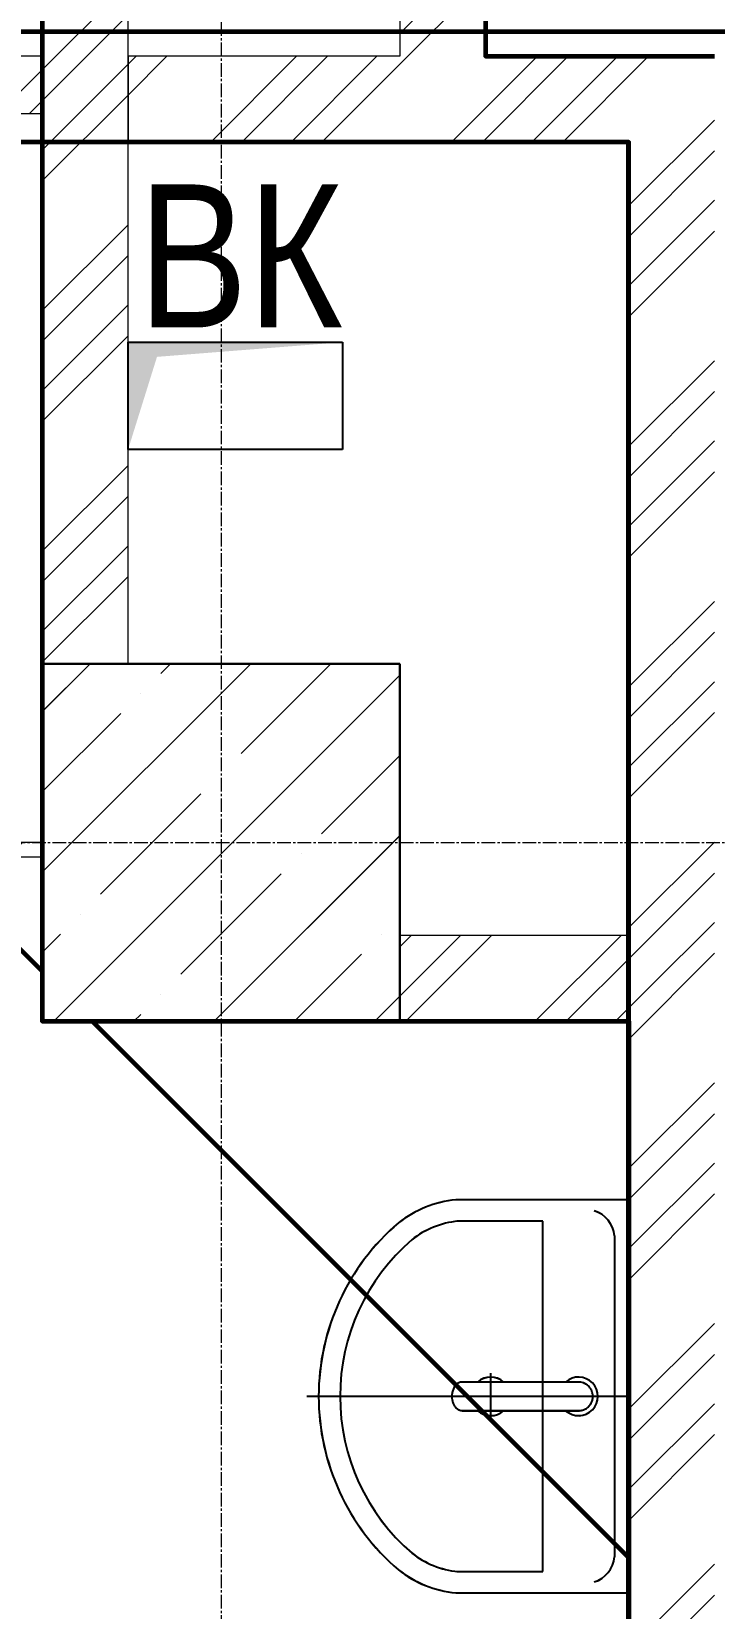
# Model space of a CAD drawing. Header units: millimetres. Extents: x 470010 to 1231400, y -134005 to 421770.
# Drawn here: x 706209 to 707164, y 1617 to 3823 of the extents above; entities that cross this region are included whole.
import ezdxf
from ezdxf.enums import TextEntityAlignment as Align

# ---------------------------------------------------------------- set-up
doc = ezdxf.new("R2010")
doc.units = ezdxf.units.MM
doc.linetypes.add('CENTER2', pattern=[28.575, 19.05, -3.175, 3.175, -3.175])
doc.linetypes.add('HIDDEN2', pattern=[4.7625, 3.175, -1.5875])
doc.layers.get('Defpoints').update_dxf_attribs({"color": 140})
for name, color, linetype, lineweight in [('0) шп потолок', 3, 'Continuous', 60), ('АР_Колонны', 70, 'Continuous', 30), ('АР_Стены ГКЛ', 1, 'Continuous', 15), ('АР_Стены ЖБ', 7, 'Continuous', 35), ('АР_Стены кирпич', 32, 'Continuous', 20), ('АР_Стены ПЕНОблок', 52, 'Continuous', 20), ('АР_Штриховка', 8, 'Continuous', 0), ('ВК_Шахты', 5, 'Continuous', 9)]:
    doc.layers.add(name, color=color, linetype=linetype, lineweight=lineweight)
doc.layers.add('РД_Оси_100', color=7, linetype='Continuous', lineweight=0, true_color=0x525252)
doc.styles.add('style1', font='ARIALN.TTF')

# ---------------------------------------------------------------- blocks, each defined once
blk = doc.blocks.new('СОШ_2200_АР_ОСИ_М100_28.05.24')
at = {"layer": 'РД_Оси_100', "color": 251, "linetype": 'CENTER2', "true_color": 0x636466}
blk.add_line((-5954.958, 96300), (119910, 96300), dxfattribs=at)
blk.add_lwpolyline([(33600, 139938.679), (33600, -6155)], dxfattribs=at)
blk = doc.blocks.new('A$C9108343f')
at = {"layer": 'АР_Штриховка', "linetype": 'Continuous', "lineweight": 0, "true_color": 0x000000}
h = blk.add_hatch(dxfattribs=at)
h.set_pattern_fill('ANSI32', color=18, scale=25, style=0)
h.set_pattern_definition([(45, (-63444.08, -115658.25), (-168.3798, 168.3798), []), (45, (-63331.83, -115658.25), (-168.3798, 168.3798), [])])
h.paths.add_polyline_path([(41005, 104155), (41085, 104125), (41125, 104155), (41125, 107155), (41005, 107155)], flags=0)
h = blk.add_hatch(dxfattribs=at)
h.set_pattern_fill('ANSI32', color=18, scale=25, angle=-360, style=0)
h.set_pattern_definition([(45, (-63444.08, -115658.25), (-168.3798, 168.3798), []), (45, (-63331.83, -115658.25), (-168.3798, 168.3798), [])])
h.paths.add_polyline_path([(40625, 106855), (40505, 106855), (40505, 104155), (40625, 104155)], flags=0)
h.paths.add_polyline_path([(40625, 104155), (40505, 104155), (40505, 103305), (40625, 103305)], flags=0)
at = {"layer": 'АР_Штриховка', "linetype": 'Continuous', "lineweight": 0, "ltscale": 0.5, "true_color": 0x000000}
h = blk.add_hatch(dxfattribs=at)
h.set_pattern_fill('ANSI31', color=18, scale=25, angle=360, style=0)
h.set_pattern_definition([(45, (-63444.08, -115658.25), (-56.1266, 56.1266), [])])
h.paths.add_polyline_path([(40505, 104075), (40505, 104155), (37155, 104155), (37181.6, 104095), (37235, 104075)], flags=0)
h.paths.add_polyline_path([(37155, 104075), (37181.6, 104095), (37155, 104155), (37055, 104155), (37055, 104075)], flags=0)
h.paths.add_polyline_path([(35955, 104075), (35955, 104155), (35755, 104155), (35755, 104075)], flags=0)
at = {"layer": 'АР_Штриховка', "linetype": 'Continuous', "lineweight": 0, "true_color": 0x000000}
h = blk.add_hatch(dxfattribs=at)
h.set_pattern_fill('ANSI32', color=18, scale=25, angle=-360, style=0)
h.set_pattern_definition([(45, (-63444.08, -115658.25), (-168.3798, 168.3798), []), (45, (-63331.83, -115658.25), (-168.3798, 168.3798), [])])
h.paths.add_polyline_path([(40625, 104155), (40625, 104035), (41125, 104035), (41085, 104125), (41005, 104155)], flags=0)
h.paths.add_polyline_path([(41125, 104155), (41085, 104125), (41125, 104035), (41325, 104035), (41445, 104155)], flags=0)
h = blk.add_hatch(dxfattribs=at)
h.set_pattern_fill('ANSI32', color=18, scale=25, style=0)
h.set_pattern_definition([(45, (-63444.08, -115658.25), (-168.3798, 168.3798), []), (45, (-63331.83, -115658.25), (-168.3798, 168.3798), [])])
h.paths.add_polyline_path([(41445, 102805), (41355, 102845), (41325, 102805), (41325, 101055), (41445, 101055)], flags=0)
h.paths.add_polyline_path([(41325, 102925), (41355, 102845), (41445, 102805), (41445, 103785), (41415, 103825), (41325, 103785)], flags=0)
h.paths.add_polyline_path([(41325, 103785), (41415, 103825), (41445, 103905), (41445, 104155), (41325, 104035)], flags=0)
h = blk.add_hatch(dxfattribs=at)
h.set_pattern_fill('ANSI32', color=18, scale=25, angle=-360, style=0)
h.set_pattern_definition([(45, (-63444.08, -115658.25), (-168.3798, 168.3798), []), (45, (-63331.83, -115658.25), (-168.3798, 168.3798), [])])
h.paths.add_polyline_path([(41445, 103905), (41415, 103825), (41445, 103785), (44425, 103785), (44425, 103905)], flags=0)
h = blk.add_hatch(dxfattribs=at)
h.set_pattern_fill('ANSI31', color=18, scale=15, angle=-360, style=0)
h.set_pattern_definition([(45, (-63444.083, -115658.25), (-33.67596, 33.67596), [])])
h.paths.add_polyline_path([(40505, 103035), (40505, 103055), (39262.9, 103055), (39242.9, 103035)], flags=0)
h = blk.add_hatch(dxfattribs=at)
h.set_pattern_fill('ANSI32', color=18, scale=25, style=0)
h.set_pattern_definition([(45, (-63444.08, -115658.25), (-168.3798, 168.3798), []), (45, (-63331.83, -115658.25), (-168.3798, 168.3798), [])])
h.paths.add_polyline_path([(41005, 102925), (41005, 102805), (41325, 102805), (41355, 102845), (41325, 102925)], flags=0)
at = {"color": 18, "linetype": 'Continuous', "true_color": 0x000000}
for p, q in [((40625, 103605), (40625, 103755)), ((40625, 103755), (40925, 103755)), ((40625, 103605), (40625, 103755)), ((40625, 103755), (40925, 103755)), ((40925, 103755), (40925, 103605)), ((40925, 103755), (40925, 103605)), ((40925, 103605), (40625, 103605)), ((40925, 103605), (40625, 103605))]:
    blk.add_line(p, q, dxfattribs=at)
at = {"color": 18, "true_color": 0x000000}
for p, q in [((41325, 102555.1), (41083.2, 102555.1)), ((41325, 102555.1), (41083.2, 102555.1)), ((41325, 102555.1), (41325, 102005.1)), ((41325, 102005.1), (41325, 102555.1)), ((41325, 102555.1), (41325, 102005.1)), ((41325, 102005.1), (41325, 102555.1)), ((41205, 102525.1), (41084.8, 102525.1)), ((41205, 102525.1), (41084.8, 102525.1)), ((41205, 102035.1), (41205, 102525.1)), ((41205, 102035.1), (41205, 102525.1)), ((41305, 102504.7), (41305, 102055.4)), ((41305, 102504.7), (41305, 102055.4)), ((41084.8, 102035.1), (41205, 102035.1)), ((41084.8, 102035.1), (41205, 102035.1)), ((41083.2, 102005.1), (41325, 102005.1)), ((41083.2, 102005.1), (41325, 102005.1))]:
    blk.add_line(p, q, dxfattribs=at)
for centre, radius, start, end in [((41098.3, 102402.2), 153.6, 95.6219, 128.2668), ((41098.3, 102402.2), 153.6, 95.6219, 128.2668), ((41265.4, 102501.7), 39.7, 4.3521, 73.119), ((41265.4, 102501.7), 39.7, 4.3521, 73.119), ((41211.1, 102280.1), 319.7, 130.5997, 229.4003), ((41211.1, 102280.1), 319.7, 130.5997, 229.4003), ((41098.3, 102402.2), 123.6, 95.6219, 128.2668), ((41098.3, 102402.2), 123.6, 95.6219, 128.2668), ((41211.1, 102280.1), 289.7, 130.7241, 229.2759), ((41211.1, 102280.1), 289.7, 130.7241, 229.2759), ((41132, 102280.1), 27, 47.7946, 132.2054), ((41132, 102280.1), 27, 47.7946, 132.2054), ((41255, 102280.1), 27, 227.7946, 132.2054), ((41255, 102280.1), 27, 227.7946, 132.2054), ((41132, 102280.1), 27, 227.7946, 312.2054), ((41132, 102280.1), 27, 227.7946, 312.2054), ((41098.3, 102158), 123.6, 231.7332, 264.3781), ((41098.3, 102158), 123.6, 231.7332, 264.3781), ((41265.4, 102058.4), 39.7, 286.881, 355.6479), ((41265.4, 102058.4), 39.7, 286.881, 355.6479), ((41098.3, 102158), 153.6, 231.7332, 264.3781), ((41098.3, 102158), 153.6, 231.7332, 264.3781)]:
    blk.add_arc(centre, radius, start, end, dxfattribs=at)
blk.add_open_spline([(41092.7, 102260.1), (41091.8, 102260.1), (41091, 102260.1), (41089.4, 102260.5), (41088.5, 102260.8), (41086.9, 102261.5), (41086.2, 102261.9), (41084.3, 102263.3), (41083.2, 102264.3), (41081.4, 102266.6), (41080.6, 102267.9), (41079.3, 102270.6), (41078.8, 102272), (41078.1, 102274.9), (41077.9, 102276.3), (41077.7, 102278.5), (41077.7, 102279.2), (41077.6, 102280.7), (41077.7, 102281.4), (41077.8, 102282.8), (41077.9, 102283.5), (41078.2, 102286), (41078.7, 102287.7), (41080, 102291.1), (41080.9, 102292.7), (41082.8, 102295.3), (41083.8, 102296.4), (41086, 102298.1), (41087.2, 102298.8), (41089.5, 102299.7), (41090.6, 102299.9), (41091.8, 102300), (41092, 102300), (41092.2, 102300), (41092.2, 102300.1), (41092.4, 102300.1), (41092.5, 102300.1), (41092.6, 102300.1), (41092.6, 102300.1), (41092.7, 102300.1), (41092.7, 102300.1), (41092.7, 102300.1), (41092.7, 102300.1), (41092.8, 102300.1), (41092.9, 102300.1), (41093, 102300.1), (41093.1, 102300.1), (41093.3, 102300.1), (41093.5, 102300.1), (41094, 102300.1), (41094.4, 102300.1), (41095.4, 102300.1), (41096.2, 102300.1), (41098.3, 102300.1), (41099.7, 102300.1), (41104.1, 102300.1), (41107.1, 102300.1), (41116.2, 102300.1), (41122.6, 102300.1), (41142.3, 102300.1), (41156.4, 102300.1), (41174.7, 102300.1), (41177.9, 102300.1), (41187.7, 102300.1), (41194.3, 102300.1), (41214.8, 102300.1), (41229.1, 102300.1), (41247.2, 102300.1), (41250.2, 102300.1), (41253.5, 102300.1), (41253.7, 102300.1), (41254.1, 102300.1), (41254.2, 102300.1), (41254.4, 102300.1), (41254.5, 102300.1), (41254.7, 102300.1), (41254.8, 102300.1), (41254.9, 102300.1), (41254.9, 102300.1), (41254.9, 102300.1), (41255, 102300.1), (41255, 102300.1), (41255, 102300.1), (41255, 102300.1), (41255, 102300.1), (41255, 102300.1), (41255, 102300.1), (41255.1, 102300.1), (41255.1, 102300.1), (41255.2, 102300.1), (41255.3, 102300.1), (41255.5, 102300.1), (41255.6, 102300), (41256, 102300), (41256.3, 102300), (41257.2, 102299.9), (41257.7, 102299.9), (41259.5, 102299.6), (41260.6, 102299.3), (41262.9, 102298.5), (41264, 102297.9), (41266.2, 102296.6), (41267.2, 102295.9), (41269.2, 102294.2), (41270, 102293.3), (41271.6, 102291.2), (41272.3, 102290.2), (41273.4, 102287.9), (41273.8, 102286.8), (41274.5, 102284.5), (41274.7, 102283.3), (41274.9, 102281.6), (41274.9, 102281), (41275, 102280), (41275, 102279.6), (41274.9, 102278.9), (41274.9, 102278.5), (41274.8, 102277.4), (41274.7, 102276.6), (41274.2, 102274.4), (41273.7, 102272.9), (41272.3, 102270), (41271.5, 102268.6), (41269.4, 102266.1), (41268.2, 102265), (41265.6, 102263), (41264.2, 102262.2), (41261.3, 102261), (41259.8, 102260.6), (41258.1, 102260.3), (41257.8, 102260.3), (41257.1, 102260.2), (41256.7, 102260.1), (41256.1, 102260.1), (41256, 102260.1), (41255.6, 102260.1), (41255.4, 102260.1), (41255.1, 102260.1), (41255, 102260.1), (41255, 102260.1), (41255, 102260.1), (41254.9, 102260.1), (41254.9, 102260.1), (41254.9, 102260.1), (41254.9, 102260.1), (41254.8, 102260.1), (41254.8, 102260.1), (41254.6, 102260.1), (41254.6, 102260.1), (41254.3, 102260.1), (41254.1, 102260.1), (41253.6, 102260.1), (41253.3, 102260.1), (41252.3, 102260.1), (41251.6, 102260.1), (41249.6, 102260.1), (41248.2, 102260.1), (41244.2, 102260.1), (41241.6, 102260.1), (41233.7, 102260.1), (41228.5, 102260.1), (41213.3, 102260.1), (41203.5, 102260.1), (41175, 102260.1), (41157.4, 102260.1), (41123.4, 102260.1), (41107.2, 102260.1), (41092.7, 102260.1)], degree=3, knots=[0, 0, 0, 0, 0.153365, 0.153365, 0.30673, 0.30673, 0.460095, 0.460095, 0.703256, 0.703256, 0.946417, 0.946417, 1.189578, 1.189578, 1.432739, 1.432739, 1.565545, 1.565545, 1.691125, 1.691125, 1.816705, 1.816705, 2.111192, 2.111192, 2.405679, 2.405679, 2.645118, 2.645118, 2.884557, 2.884557, 3.077844, 3.077844, 3.107789, 3.107789, 3.118001, 3.118001, 3.138423, 3.138423, 3.141442, 3.141442, 3.141976, 3.141976, 3.142511, 3.142511, 3.143579, 3.143579, 3.145716, 3.145716, 3.14999, 3.14999, 3.158538, 3.158538, 3.175635, 3.175635, 3.209827, 3.209827, 3.278213, 3.278213, 3.414983, 3.414983, 3.688524, 3.688524, 3.745517, 3.745517, 3.859502, 3.859502, 4.087472, 4.087472, 4.133346, 4.133346, 4.136438, 4.136438, 4.138418, 4.138418, 4.140015, 4.140015, 4.140937, 4.140937, 4.141313, 4.141313, 4.141684, 4.141684, 4.142394, 4.142394, 4.143815, 4.143815, 4.146658, 4.146658, 4.152342, 4.152342, 4.163711, 4.163711, 4.186448, 4.186448, 4.231923, 4.231923, 4.322872, 4.322872, 4.504772, 4.504772, 4.686671, 4.686671, 4.86857, 4.86857, 5.05047, 5.05047, 5.232369, 5.232369, 5.414268, 5.414268, 5.596168, 5.596168, 5.695139, 5.695139, 5.756437, 5.756437, 5.817734, 5.817734, 5.940329, 5.940329, 6.172478, 6.172478, 6.404627, 6.404627, 6.636776, 6.636776, 6.868925, 6.868925, 7.101074, 7.101074, 7.139346, 7.139346, 7.215891, 7.215891, 7.233819, 7.233819, 7.269676, 7.269676, 7.283061, 7.283061, 7.283218, 7.283218, 7.283375, 7.283375, 7.28369, 7.28369, 7.28432, 7.28432, 7.285579, 7.285579, 7.288098, 7.288098, 7.293136, 7.293136, 7.303211, 7.303211, 7.323361, 7.323361, 7.363661, 7.363661, 7.444261, 7.444261, 7.605462, 7.605462, 7.927863, 7.927863, 8.283185, 8.283185, 8.283185, 8.283185], dxfattribs=at)
blk.add_open_spline([(41092.7, 102260.1), (41091.8, 102260.1), (41091, 102260.1), (41089.4, 102260.5), (41088.5, 102260.8), (41086.9, 102261.5), (41086.2, 102261.9), (41084.3, 102263.3), (41083.2, 102264.3), (41081.4, 102266.6), (41080.6, 102267.9), (41079.3, 102270.6), (41078.8, 102272), (41078.1, 102274.9), (41077.9, 102276.3), (41077.7, 102278.5), (41077.7, 102279.2), (41077.6, 102280.7), (41077.7, 102281.4), (41077.8, 102282.8), (41077.9, 102283.5), (41078.2, 102286), (41078.7, 102287.7), (41080, 102291.1), (41080.9, 102292.7), (41082.8, 102295.3), (41083.8, 102296.4), (41086, 102298.1), (41087.2, 102298.8), (41089.5, 102299.7), (41090.6, 102299.9), (41091.8, 102300), (41092, 102300), (41092.2, 102300), (41092.2, 102300.1), (41092.4, 102300.1), (41092.5, 102300.1), (41092.6, 102300.1), (41092.6, 102300.1), (41092.7, 102300.1), (41092.7, 102300.1), (41092.7, 102300.1), (41092.7, 102300.1), (41092.8, 102300.1), (41092.9, 102300.1), (41093, 102300.1), (41093.1, 102300.1), (41093.3, 102300.1), (41093.5, 102300.1), (41094, 102300.1), (41094.4, 102300.1), (41095.4, 102300.1), (41096.2, 102300.1), (41098.3, 102300.1), (41099.7, 102300.1), (41104.1, 102300.1), (41107.1, 102300.1), (41116.2, 102300.1), (41122.6, 102300.1), (41142.3, 102300.1), (41156.4, 102300.1), (41174.7, 102300.1), (41177.9, 102300.1), (41187.7, 102300.1), (41194.3, 102300.1), (41214.8, 102300.1), (41229.1, 102300.1), (41247.2, 102300.1), (41250.2, 102300.1), (41253.5, 102300.1), (41253.7, 102300.1), (41254.1, 102300.1), (41254.2, 102300.1), (41254.4, 102300.1), (41254.5, 102300.1), (41254.7, 102300.1), (41254.8, 102300.1), (41254.9, 102300.1), (41254.9, 102300.1), (41254.9, 102300.1), (41255, 102300.1), (41255, 102300.1), (41255, 102300.1), (41255, 102300.1), (41255, 102300.1), (41255, 102300.1), (41255, 102300.1), (41255.1, 102300.1), (41255.1, 102300.1), (41255.2, 102300.1), (41255.3, 102300.1), (41255.5, 102300.1), (41255.6, 102300), (41256, 102300), (41256.3, 102300), (41257.2, 102299.9), (41257.7, 102299.9), (41259.5, 102299.6), (41260.6, 102299.3), (41262.9, 102298.5), (41264, 102297.9), (41266.2, 102296.6), (41267.2, 102295.9), (41269.2, 102294.2), (41270, 102293.3), (41271.6, 102291.2), (41272.3, 102290.2), (41273.4, 102287.9), (41273.8, 102286.8), (41274.5, 102284.5), (41274.7, 102283.3), (41274.9, 102281.6), (41274.9, 102281), (41275, 102280), (41275, 102279.6), (41274.9, 102278.9), (41274.9, 102278.5), (41274.8, 102277.4), (41274.7, 102276.6), (41274.2, 102274.4), (41273.7, 102272.9), (41272.3, 102270), (41271.5, 102268.6), (41269.4, 102266.1), (41268.2, 102265), (41265.6, 102263), (41264.2, 102262.2), (41261.3, 102261), (41259.8, 102260.6), (41258.1, 102260.3), (41257.8, 102260.3), (41257.1, 102260.2), (41256.7, 102260.1), (41256.1, 102260.1), (41256, 102260.1), (41255.6, 102260.1), (41255.4, 102260.1), (41255.1, 102260.1), (41255, 102260.1), (41255, 102260.1), (41255, 102260.1), (41254.9, 102260.1), (41254.9, 102260.1), (41254.9, 102260.1), (41254.9, 102260.1), (41254.8, 102260.1), (41254.8, 102260.1), (41254.6, 102260.1), (41254.6, 102260.1), (41254.3, 102260.1), (41254.1, 102260.1), (41253.6, 102260.1), (41253.3, 102260.1), (41252.3, 102260.1), (41251.6, 102260.1), (41249.6, 102260.1), (41248.2, 102260.1), (41244.2, 102260.1), (41241.6, 102260.1), (41233.7, 102260.1), (41228.5, 102260.1), (41213.3, 102260.1), (41203.5, 102260.1), (41175, 102260.1), (41157.4, 102260.1), (41123.4, 102260.1), (41107.2, 102260.1), (41092.7, 102260.1)], degree=3, knots=[0, 0, 0, 0, 0.153365, 0.153365, 0.30673, 0.30673, 0.460095, 0.460095, 0.703256, 0.703256, 0.946417, 0.946417, 1.189578, 1.189578, 1.432739, 1.432739, 1.565545, 1.565545, 1.691125, 1.691125, 1.816705, 1.816705, 2.111192, 2.111192, 2.405679, 2.405679, 2.645118, 2.645118, 2.884557, 2.884557, 3.077844, 3.077844, 3.107789, 3.107789, 3.118001, 3.118001, 3.138423, 3.138423, 3.141442, 3.141442, 3.141976, 3.141976, 3.142511, 3.142511, 3.143579, 3.143579, 3.145716, 3.145716, 3.14999, 3.14999, 3.158538, 3.158538, 3.175635, 3.175635, 3.209827, 3.209827, 3.278213, 3.278213, 3.414983, 3.414983, 3.688524, 3.688524, 3.745517, 3.745517, 3.859502, 3.859502, 4.087472, 4.087472, 4.133346, 4.133346, 4.136438, 4.136438, 4.138418, 4.138418, 4.140015, 4.140015, 4.140937, 4.140937, 4.141313, 4.141313, 4.141684, 4.141684, 4.142394, 4.142394, 4.143815, 4.143815, 4.146658, 4.146658, 4.152342, 4.152342, 4.163711, 4.163711, 4.186448, 4.186448, 4.231923, 4.231923, 4.322872, 4.322872, 4.504772, 4.504772, 4.686671, 4.686671, 4.86857, 4.86857, 5.05047, 5.05047, 5.232369, 5.232369, 5.414268, 5.414268, 5.596168, 5.596168, 5.695139, 5.695139, 5.756437, 5.756437, 5.817734, 5.817734, 5.940329, 5.940329, 6.172478, 6.172478, 6.404627, 6.404627, 6.636776, 6.636776, 6.868925, 6.868925, 7.101074, 7.101074, 7.139346, 7.139346, 7.215891, 7.215891, 7.233819, 7.233819, 7.269676, 7.269676, 7.283061, 7.283061, 7.283218, 7.283218, 7.283375, 7.283375, 7.28369, 7.28369, 7.28432, 7.28432, 7.285579, 7.285579, 7.288098, 7.288098, 7.293136, 7.293136, 7.303211, 7.303211, 7.323361, 7.323361, 7.363661, 7.363661, 7.444261, 7.444261, 7.605462, 7.605462, 7.927863, 7.927863, 8.283185, 8.283185, 8.283185, 8.283185], dxfattribs=at)
at = {"color": 18, "linetype": 'Continuous', "true_color": 0x000000}
blk.add_solid([(40625, 103605), (40625, 103755), (40665.4, 103734.5), (40925, 103755)], dxfattribs=at)
blk.add_solid([(40625, 103605), (40625, 103755), (40665.4, 103734.5), (40925, 103755)], dxfattribs=at)
at = {"layer": '0) шп потолок'}
for points in [[(42603.1, 98244.9), (41235, 98244.9), (41235, 97905), (40505, 97905), (40505, 97755), (39165.1, 97755), (39165.1, 100455), (35755, 100455), (35754.2, 107155), (40505, 107155), (40505, 102805), (41307.2, 102805), (41325, 102805), (41325, 100975)], [(46555, 106855), (46505, 106855), (46505, 107155), (41125, 107155), (41125, 104155), (41445, 104155)], [(35731.6, 104189.6), (46555, 104189.6)]]:
    blk.add_lwpolyline(points, dxfattribs=at)
blk.add_lwpolyline([(37235, 101755), (41325, 101755), (41325, 104035), (37235, 104035)], close=True, dxfattribs=at)
at = {"layer": 'Defpoints', "color": 18, "true_color": 0x000000}
for p, q in [((41132, 102312.5), (41132, 102247.7)), ((41132, 102312.5), (41132, 102247.7)), ((41325, 102280.1), (40875, 102280.1)), ((41325, 102280.1), (40875, 102280.1))]:
    blk.add_line(p, q, dxfattribs=at)
at = {"layer": 'АР_Колонны', "color": 18, "linetype": 'HIDDEN2', "lineweight": 25, "true_color": 0x000000}
for p, q in [((40505, 103305), (41005, 103305)), ((40505, 102805), (40505, 103305)), ((41005, 103305), (41005, 102805)), ((41005, 102805), (40505, 102805))]:
    blk.add_line(p, q, dxfattribs=at)
at = {"layer": 'АР_Колонны', "color": 18, "linetype": 'Continuous', "lineweight": 15, "true_color": 0x000000}
for p, q in [((41005, 103305), (40505, 103305)), ((40505, 103305), (40505, 102805)), ((41005, 103305), (40505, 103305)), ((40505, 103305), (40505, 102805)), ((41005, 102805), (41005, 103305)), ((41005, 102805), (41005, 103305)), ((40505, 102805), (41005, 102805)), ((40505, 102805), (41005, 102805))]:
    blk.add_line(p, q, dxfattribs=at)
at = {"layer": 'АР_Стены ГКЛ', "color": 18, "linetype": 'Continuous', "lineweight": 15, "true_color": 0x000000}
for p, q in [((39242.9, 103035), (40505, 103035)), ((40505, 103055), (39262.9, 103055)), ((40505, 103035), (40505, 103055))]:
    blk.add_line(p, q, dxfattribs=at)
at = {"layer": 'АР_Стены ЖБ', "color": 18, "linetype": 'Continuous', "lineweight": 30, "true_color": 0x000000}
for p, q in [((41005, 103305), (40505, 103305)), ((40505, 103305), (40505, 102805)), ((41005, 102805), (41005, 103305)), ((40505, 102805), (41005, 102805))]:
    blk.add_line(p, q, dxfattribs=at)
at = {"layer": 'АР_Стены кирпич', "color": 18, "linetype": 'Continuous', "lineweight": 20, "true_color": 0x000000}
for p, q in [((41005, 107155), (41005, 104155)), ((41125, 104155), (41125, 107155)), ((40505, 106855), (40505, 104155)), ((40625, 104155), (40625, 106855)), ((40505, 104155), (40505, 103305)), ((40625, 103305), (40625, 104155)), ((40625, 104155), (40625, 104035)), ((41005, 104155), (40625, 104155)), ((41445, 104155), (41125, 104155)), ((40625, 104035), (41125, 104035)), ((41125, 104035), (41325, 104035)), ((41325, 104035), (41325, 103785)), ((41325, 103785), (41325, 102925)), ((40505, 103305), (40625, 103305)), ((41005, 102925), (41005, 102805)), ((41325, 102925), (41005, 102925)), ((41005, 102805), (41325, 102805)), ((41325, 102805), (41325, 101055))]:
    blk.add_line(p, q, dxfattribs=at)
at = {"layer": 'АР_Стены ПЕНОблок', "color": 18, "linetype": 'Continuous', "lineweight": 20, "true_color": 0x000000}
for p, q in [((40505, 104155), (37155, 104155)), ((40505, 104075), (40505, 104155)), ((37235, 104075), (40505, 104075))]:
    blk.add_line(p, q, dxfattribs=at)
at = {"layer": 'АР_Штриховка', "color": 18, "linetype": 'Continuous', "lineweight": 5, "true_color": 0x000000}
for p, q in [((40505, 103238.1), (40571.9, 103305)), ((40505, 103013.6), (40796.4, 103305)), ((40670.8, 103291.6), (40684.1, 103305)), ((40783, 103179.4), (40908.6, 103305)), ((40520.9, 102805), (41005, 103289.1)), ((40642.7, 103263.6), (40642.7, 103263.6)), ((40505, 103125.8), (40614.6, 103235.5)), ((40895.3, 103067.1), (41005, 103176.8)), ((40755, 103151.3), (40755, 103151.3)), ((40586.6, 102982.9), (40726.9, 103123.2)), ((40745.4, 102805), (41005, 103064.6)), ((40867.2, 103039.1), (40867.2, 103039.1)), ((40698.8, 102870.7), (40839.1, 103011)), ((40558.5, 102954.9), (40558.5, 102954.9)), ((40505, 102901.3), (40530.4, 102926.8)), ((40979.5, 102926.8), (40979.5, 102926.8)), ((40857.7, 102805), (40951.4, 102898.7)), ((40670.8, 102842.6), (40670.8, 102842.6)), ((40969.9, 102805), (41005, 102840)), ((40633.2, 102805), (40642.7, 102814.5))]:
    blk.add_line(p, q, dxfattribs=at)
at = {"layer": 'РД_Оси_100'}
blk.add_blockref('СОШ_2200_АР_ОСИ_М100_28.05.24', (7155, 6755), dxfattribs=at)
at = {"layer": 'Defpoints', "color": 18, "true_color": 0x000000, "style": 'style1'}
for p in [(143949.3, 316089.1), (143975, 281639.5), (143890.4, 273244.7), (143840, 264276.8), (143967.8, 254892.4), (12252, 104178.1), (12382.6, 96023.1)]:
    blk.add_attdef('АР-ПОМЕЩЕНИЕ:НАИМЕНОВАНИЕ', text='', height=100, dxfattribs=at).set_placement(p, align=Align.MIDDLE)
at = {"layer": 'Defpoints', "color": 18, "true_color": 0x000000, "style": 'style1', "flags": 8}
for p in [(143951.3, 279099.1), (143848.3, 269251.1), (143875.3, 260094.2), (144049.7, 250824.7), (163419.3, 238153.4), (155897.5, 237966), (183037.2, 237966), (143342.9, 237876.2)]:
    blk.add_attdef('АР-ПОМЕЩЕНИЕ:НАИМЕНОВАНИЕ', text='', height=100, dxfattribs=at).set_placement(p, align=Align.MIDDLE)
at = {"layer": 'ВК_Шахты', "color": 18, "true_color": 0x000000, "style": 'style1'}
blk.add_text('ВК', height=200, dxfattribs=at).set_placement((40639.3, 103775.7))

msp = doc.modelspace()

# ---------------------------------------------------------------- hatches: boundary and pattern name
at = {"layer": '0) шп потолок'}
h = msp.add_hatch(dxfattribs=at)
h.set_pattern_fill('ANSI31', color=3, scale=333)
h.paths.add_polyline_path([(714593.57, 6788.758), (712723.57, 6788.758), (712723.57, 6488.758), (712473.57, 6488.758), (712473.57, 3788.758), (712473.57, 2938.758), (712723.57, 2938.758), (712723.57, 2438.758), (712473.57, 2438.758), (712473.57, -2461.242), (712723.57, -2461.242), (712723.57, -2961.242), (714593.57, -2961.242)])
h.paths.add_polyline_path([(712753.57, 6599.212, -1), (712999.455, 6599.212, -1)], flags=16)
h.paths.add_polyline_path([(718363.57, -3011.242), (718273.57, -3011.242), (714593.57, -3011.242), (712723.57, -2961.242), (712723.57, -2989.526), (711945.1, -2989.526), (711323.57, -2961.242), (710019.577, -2961.242), (708193.571, -2961.242), (706723.57, -2961.242), (706223.57, -2961.242), (706223.57, -2811.242), (704923.57, -2811.242), (704883.7, -2811.242), (704523.57, -2811.242), (702823.57, -2811.242), (701473.57, -2811.242), (697285.158, -2811.242), (697273.57, -2822.83), (697273.57, -3061.242), (696773.57, -3061.242), (696773.57, -2811.242), (696273.57, -2811.242), (694673.57, -2811.242), (692773.57, -2811.242), (692773.57, -3211.242), (692773.57, -4811.242), (692773.57, -6211.242), (693537.728, -6211.242), (695721.755, -6211.242), (696873.57, -6211.242), (697073.57, -6211.242), (697073.57, -5011.242), (700673.57, -5011.242), (702713.57, -5011.242), (704009.577, -5011.242), (706223.57, -5011.242), (706723.573, -5011.242), (708123.57, -5011.242), (709453.57, -5011.242), (709683.57, -5011.242), (710983.57, -5011.242), (712223.57, -5011.242), (712773.57, -5011.242), (714142.501, -5011.242), (718363.57, -5011.242), (718363.57, -4711.242)])
h.paths.add_polyline_path([(717877.889, -3302.242), (717877.889, -3085.57), (718297.563, -3085.57), (718297.563, -3302.242)], flags=16)
h.paths.add_polyline_path([(717876.889, -4728.57), (718296.563, -4728.57), (718296.563, -4945.242), (717876.889, -4945.242)], flags=16)
at = {"layer": '0) шп потолок', "true_color": 0xf26722}
h = msp.add_hatch(dxfattribs=at)
h.set_pattern_fill('ANSI31', color=30, scale=333, angle=90)
h.paths.add_polyline_path([(707043.57, 2438.758), (706223.57, 2438.758), (706223.57, 3668.758), (702953.57, 3668.758), (702953.57, 1388.758), (707043.57, 1388.758)])
at = {"layer": 'АР_Штриховка', "linetype": 'Continuous', "lineweight": 0, "true_color": 0x000000}
h = msp.add_hatch(dxfattribs=at)
h.set_pattern_fill('ANSI32', color=18, scale=25, style=0)
h.set_pattern_definition([(45, (602274.53, -216024.5), (-168.3798, 168.3798), []), (45, (602386.78, -216024.5), (-168.3798, 168.3798), [])])
h.paths.add_polyline_path([(706723.57, 3788.758), (706803.57, 3758.758), (706843.57, 3788.758), (706843.57, 6788.758), (706723.57, 6788.758)], flags=0)
h = msp.add_hatch(dxfattribs=at)
h.set_pattern_fill('ANSI32', color=18, scale=25, angle=-360, style=0)
h.set_pattern_definition([(45, (602274.53, -216024.5), (-168.3798, 168.3798), []), (45, (602386.78, -216024.5), (-168.3798, 168.3798), [])])
h.paths.add_polyline_path([(706343.57, 6488.758), (706223.57, 6488.758), (706223.57, 3788.758), (706343.57, 3788.758)], flags=0)
h.paths.add_polyline_path([(706343.57, 3788.758), (706223.57, 3788.758), (706223.57, 2938.758), (706343.57, 2938.758)], flags=0)
at = {"layer": 'АР_Штриховка', "linetype": 'Continuous', "lineweight": 0, "ltscale": 0.5, "true_color": 0x000000}
h = msp.add_hatch(dxfattribs=at)
h.set_pattern_fill('ANSI31', color=18, scale=25, angle=360, style=0)
h.set_pattern_definition([(45, (602274.53, -216024.49), (-56.1266, 56.1266), [])])
h.paths.add_polyline_path([(706223.57, 3708.758), (706223.57, 3788.758), (702873.57, 3788.758), (702900.237, 3728.758), (702953.57, 3708.758)], flags=0)
h.paths.add_polyline_path([(702873.57, 3708.758), (702900.237, 3728.758), (702873.57, 3788.758), (702773.57, 3788.758), (702773.57, 3708.758)], flags=0)
h.paths.add_polyline_path([(701673.57, 3708.758), (701673.57, 3788.758), (701473.57, 3788.758), (701473.57, 3708.758)], flags=0)
at = {"layer": 'АР_Штриховка', "linetype": 'Continuous', "lineweight": 0, "true_color": 0x000000}
h = msp.add_hatch(dxfattribs=at)
h.set_pattern_fill('ANSI32', color=18, scale=25, angle=-360, style=0)
h.set_pattern_definition([(45, (602274.53, -216024.5), (-168.3798, 168.3798), []), (45, (602386.78, -216024.5), (-168.3798, 168.3798), [])])
h.paths.add_polyline_path([(706343.57, 3788.758), (706343.57, 3668.758), (706843.57, 3668.758), (706803.57, 3758.758), (706723.57, 3788.758)], flags=0)
h.paths.add_polyline_path([(706843.57, 3788.758), (706803.57, 3758.758), (706843.57, 3668.758), (707043.57, 3668.758), (707163.57, 3788.758)], flags=0)
h = msp.add_hatch(dxfattribs=at)
h.set_pattern_fill('ANSI32', color=18, scale=25, style=0)
h.set_pattern_definition([(45, (602274.53, -216024.5), (-168.3798, 168.3798), []), (45, (602386.78, -216024.5), (-168.3798, 168.3798), [])])
h.paths.add_polyline_path([(707163.57, 2438.758), (707073.57, 2478.758), (707043.57, 2438.758), (707043.57, 688.758), (707163.57, 688.758)], flags=0)
h.paths.add_polyline_path([(707043.57, 2558.758), (707073.57, 2478.758), (707163.57, 2438.758), (707163.57, 3418.758), (707133.57, 3458.758), (707043.57, 3418.758)], flags=0)
h.paths.add_polyline_path([(707043.57, 3418.758), (707133.57, 3458.758), (707163.57, 3538.758), (707163.57, 3788.758), (707043.57, 3668.758)], flags=0)
h = msp.add_hatch(dxfattribs=at)
h.set_pattern_fill('ANSI32', color=18, scale=25, angle=-360, style=0)
h.set_pattern_definition([(45, (602274.53, -216024.5), (-168.3798, 168.3798), []), (45, (602386.78, -216024.5), (-168.3798, 168.3798), [])])
h.paths.add_polyline_path([(707163.57, 3538.758), (707133.57, 3458.758), (707163.57, 3418.758), (710143.57, 3418.758), (710143.57, 3538.758)], flags=0)
h = msp.add_hatch(dxfattribs=at)
h.set_pattern_fill('ANSI32', color=18, scale=25, style=0)
h.set_pattern_definition([(45, (602274.53, -216024.5), (-168.3798, 168.3798), []), (45, (602386.78, -216024.5), (-168.3798, 168.3798), [])])
h.paths.add_polyline_path([(706723.57, 2558.758), (706723.57, 2438.758), (707043.57, 2438.758), (707073.57, 2478.758), (707043.57, 2558.758)], flags=0)

# ---------------------------------------------------------------- linework, layer by layer
at = {"color": 18, "linetype": 'Continuous', "true_color": 0x000000}
for p, q in [((706343.57, 3238.758), (706343.57, 3388.758)), ((706343.57, 3388.758), (706643.57, 3388.758)), ((706343.57, 3238.758), (706343.57, 3388.758)), ((706343.57, 3388.758), (706643.57, 3388.758)), ((706643.57, 3388.758), (706643.57, 3238.758)), ((706643.57, 3388.758), (706643.57, 3238.758)), ((706643.57, 3238.758), (706343.57, 3238.758)), ((706643.57, 3238.758), (706343.57, 3238.758))]:
    msp.add_line(p, q, dxfattribs=at)
at = {"color": 18, "true_color": 0x000000}
for p, q in [((707043.57, 2188.816), (706801.817, 2188.816)), ((707043.57, 2188.816), (706801.817, 2188.816)), ((707043.57, 2188.816), (707043.57, 1638.816)), ((707043.57, 1638.816), (707043.57, 2188.816)), ((707043.57, 2188.816), (707043.57, 1638.816)), ((707043.57, 1638.816), (707043.57, 2188.816)), ((706923.57, 2158.816), (706803.371, 2158.816)), ((706923.57, 2158.816), (706803.371, 2158.816)), ((706923.57, 1668.816), (706923.57, 2158.816)), ((706923.57, 1668.816), (706923.57, 2158.816)), ((707023.57, 2138.49), (707023.57, 1689.142)), ((707023.57, 2138.49), (707023.57, 1689.142)), ((706803.371, 1668.816), (706923.57, 1668.816)), ((706803.371, 1668.816), (706923.57, 1668.816)), ((706801.817, 1638.816), (707043.57, 1638.816)), ((706801.817, 1638.816), (707043.57, 1638.816))]:
    msp.add_line(p, q, dxfattribs=at)
for centre, radius, start, end in [((706816.868, 2035.921), 153.634, 95.621869, 128.266847), ((706816.868, 2035.921), 153.634, 95.621869, 128.266847), ((706983.988, 2135.477), 39.697, 4.352116, 73.118961), ((706983.988, 2135.477), 39.697, 4.352116, 73.118961), ((706929.76, 1913.816), 319.685, 130.599722, 229.400278), ((706929.76, 1913.816), 319.685, 130.599722, 229.400278), ((706816.868, 2035.921), 123.634, 95.621869, 128.266847), ((706816.868, 2035.921), 123.634, 95.621869, 128.266847), ((706929.76, 1913.816), 289.685, 130.724125, 229.275875), ((706929.76, 1913.816), 289.685, 130.724125, 229.275875), ((706850.57, 1913.816), 27, 47.794554, 132.205446), ((706850.57, 1913.816), 27, 47.794554, 132.205446), ((706973.57, 1913.816), 27, 227.794554, 132.205446), ((706973.57, 1913.816), 27, 227.794554, 132.205446), ((706850.57, 1913.816), 27, 227.794554, 312.205446), ((706850.57, 1913.816), 27, 227.794554, 312.205446), ((706816.868, 1791.711), 123.634, 231.733153, 264.378131), ((706816.868, 1791.711), 123.634, 231.733153, 264.378131), ((706983.988, 1692.155), 39.697, 286.881039, 355.647884), ((706983.988, 1692.155), 39.697, 286.881039, 355.647884), ((706816.868, 1791.711), 153.634, 231.733153, 264.378131), ((706816.868, 1791.711), 153.634, 231.733153, 264.378131)]:
    msp.add_arc(centre, radius, start, end, dxfattribs=at)
msp.add_open_spline([(706811.264, 1893.816), (706810.458, 1893.816), (706809.629, 1893.9), (706807.974, 1894.255), (706807.148, 1894.525), (706805.548, 1895.244), (706804.774, 1895.692), (706802.882, 1897.047), (706801.829, 1898.07), (706799.998, 1900.378), (706799.218, 1901.663), (706797.941, 1904.369), (706797.444, 1905.791), (706796.714, 1908.651), (706796.482, 1910.089), (706796.298, 1912.247), (706796.266, 1912.997), (706796.262, 1914.422), (706796.285, 1915.125), (706796.392, 1916.56), (706796.475, 1917.29), (706796.86, 1919.748), (706797.311, 1921.504), (706798.625, 1924.879), (706799.487, 1926.497), (706801.418, 1929.106), (706802.418, 1930.157), (706804.639, 1931.904), (706805.862, 1932.598), (706808.159, 1933.448), (706809.215, 1933.682), (706810.409, 1933.786), (706810.569, 1933.796), (706810.782, 1933.806), (706810.836, 1933.808), (706810.999, 1933.813), (706811.106, 1933.815), (706811.23, 1933.816), (706811.246, 1933.816), (706811.264, 1933.816), (706811.289, 1933.816), (706811.333, 1933.816), (706811.355, 1933.816), (706811.42, 1933.816), (706811.464, 1933.816), (706811.595, 1933.816), (706811.682, 1933.816), (706811.945, 1933.816), (706812.121, 1933.816), (706812.647, 1933.816), (706813, 1933.816), (706814.059, 1933.816), (706814.77, 1933.816), (706816.912, 1933.816), (706818.356, 1933.816), (706822.733, 1933.816), (706825.714, 1933.816), (706834.84, 1933.816), (706841.172, 1933.816), (706860.91, 1933.816), (706875.059, 1933.816), (706893.352, 1933.816), (706896.549, 1933.816), (706906.27, 1933.816), (706912.922, 1933.816), (706933.394, 1933.816), (706947.73, 1933.816), (706965.777, 1933.816), (706968.828, 1933.816), (706972.114, 1933.816), (706972.322, 1933.816), (706972.663, 1933.816), (706972.796, 1933.816), (706973.036, 1933.816), (706973.144, 1933.816), (706973.313, 1933.816), (706973.375, 1933.816), (706973.463, 1933.816), (706973.488, 1933.816), (706973.538, 1933.816), (706973.569, 1933.816), (706973.576, 1933.816), (706973.58, 1933.816), (706973.593, 1933.816), (706973.601, 1933.816), (706973.627, 1933.816), (706973.644, 1933.816), (706973.695, 1933.816), (706973.73, 1933.815), (706973.832, 1933.814), (706973.901, 1933.813), (706974.107, 1933.809), (706974.245, 1933.805), (706974.661, 1933.788), (706974.941, 1933.771), (706975.783, 1933.701), (706976.352, 1933.63), (706978.069, 1933.338), (706979.229, 1933.037), (706981.521, 1932.208), (706982.653, 1931.679), (706984.821, 1930.399), (706985.857, 1929.648), (706987.772, 1927.956), (706988.651, 1927.014), (706990.203, 1924.995), (706990.877, 1923.917), (706991.997, 1921.689), (706992.444, 1920.54), (706993.112, 1918.235), (706993.335, 1917.08), (706993.522, 1915.334), (706993.558, 1914.725), (706993.573, 1913.757), (706993.569, 1913.39), (706993.539, 1912.643), (706993.513, 1912.266), (706993.403, 1911.125), (706993.284, 1910.354), (706992.797, 1908.11), (706992.301, 1906.627), (706990.934, 1903.766), (706990.063, 1902.387), (706987.997, 1899.869), (706986.802, 1898.731), (706984.195, 1896.794), (706982.785, 1895.996), (706979.888, 1894.775), (706978.401, 1894.352), (706976.699, 1894.061), (706976.459, 1894.024), (706975.741, 1893.928), (706975.266, 1893.882), (706974.686, 1893.847), (706974.576, 1893.841), (706974.248, 1893.826), (706974.03, 1893.82), (706973.733, 1893.816), (706973.652, 1893.816), (706973.571, 1893.816), (706973.574, 1893.816), (706973.553, 1893.816), (706973.542, 1893.816), (706973.51, 1893.816), (706973.489, 1893.816), (706973.426, 1893.816), (706973.383, 1893.816), (706973.256, 1893.816), (706973.171, 1893.816), (706972.917, 1893.816), (706972.748, 1893.816), (706972.24, 1893.816), (706971.902, 1893.816), (706970.888, 1893.816), (706970.214, 1893.816), (706968.195, 1893.816), (706966.854, 1893.816), (706962.848, 1893.816), (706960.199, 1893.816), (706952.315, 1893.816), (706947.146, 1893.816), (706931.895, 1893.816), (706922.072, 1893.816), (706893.634, 1893.816), (706876.05, 1893.816), (706841.979, 1893.816), (706825.786, 1893.816), (706811.264, 1893.816)], degree=3, knots=[0, 0, 0, 0, 0.15336513, 0.15336513, 0.30673026, 0.30673026, 0.46009539, 0.46009539, 0.70325641, 0.70325641, 0.94641743, 0.94641743, 1.18957844, 1.18957844, 1.43273946, 1.43273946, 1.5655445, 1.5655445, 1.69112476, 1.69112476, 1.81670502, 1.81670502, 2.11119197, 2.11119197, 2.40567891, 2.40567891, 2.64511775, 2.64511775, 2.88455659, 2.88455659, 3.07784419, 3.07784419, 3.10778918, 3.10778918, 3.11800061, 3.11800061, 3.13842346, 3.13842346, 3.14144206, 3.14144206, 3.14197632, 3.14197632, 3.14251058, 3.14251058, 3.14357911, 3.14357911, 3.14571615, 3.14571615, 3.14999023, 3.14999023, 3.15853839, 3.15853839, 3.17563471, 3.17563471, 3.20982735, 3.20982735, 3.27821265, 3.27821265, 3.41498323, 3.41498323, 3.68852439, 3.68852439, 3.74551689, 3.74551689, 3.8595019, 3.8595019, 4.08747191, 4.08747191, 4.13334603, 4.13334603, 4.13643793, 4.13643793, 4.13841771, 4.13841771, 4.14001458, 4.14001458, 4.14093742, 4.14093742, 4.14131307, 4.14131307, 4.1416837, 4.1416837, 4.14239425, 4.14239425, 4.14381534, 4.14381534, 4.14665751, 4.14665751, 4.15234187, 4.15234187, 4.16371057, 4.16371057, 4.18644798, 4.18644798, 4.23192281, 4.23192281, 4.32287246, 4.32287246, 4.50477175, 4.50477175, 4.68667105, 4.68667105, 4.86857035, 4.86857035, 5.05046964, 5.05046964, 5.23236894, 5.23236894, 5.41426824, 5.41426824, 5.59616754, 5.59616754, 5.69513944, 5.69513944, 5.75643692, 5.75643692, 5.81773439, 5.81773439, 5.94032935, 5.94032935, 6.17247822, 6.17247822, 6.40462709, 6.40462709, 6.63677597, 6.63677597, 6.86892484, 6.86892484, 7.10107371, 7.10107371, 7.13934611, 7.13934611, 7.21589092, 7.21589092, 7.23381919, 7.23381919, 7.26967573, 7.26967573, 7.28306064, 7.28306064, 7.28321807, 7.28321807, 7.28337549, 7.28337549, 7.28369033, 7.28369033, 7.28432002, 7.28432002, 7.2855794, 7.2855794, 7.28809816, 7.28809816, 7.29313568, 7.29313568, 7.30321071, 7.30321071, 7.32336077, 7.32336077, 7.3636609, 7.3636609, 7.44426116, 7.44426116, 7.60546168, 7.60546168, 7.92786272, 7.92786272, 8.28318531, 8.28318531, 8.28318531, 8.28318531], dxfattribs=at)
msp.add_open_spline([(706811.264, 1893.816), (706810.458, 1893.816), (706809.629, 1893.9), (706807.974, 1894.255), (706807.148, 1894.525), (706805.548, 1895.244), (706804.774, 1895.692), (706802.882, 1897.047), (706801.829, 1898.07), (706799.998, 1900.378), (706799.218, 1901.663), (706797.941, 1904.369), (706797.444, 1905.791), (706796.714, 1908.651), (706796.482, 1910.089), (706796.298, 1912.247), (706796.266, 1912.997), (706796.262, 1914.422), (706796.285, 1915.125), (706796.392, 1916.56), (706796.475, 1917.29), (706796.86, 1919.748), (706797.311, 1921.504), (706798.625, 1924.879), (706799.487, 1926.497), (706801.418, 1929.106), (706802.418, 1930.157), (706804.639, 1931.904), (706805.862, 1932.598), (706808.159, 1933.448), (706809.215, 1933.682), (706810.409, 1933.786), (706810.569, 1933.796), (706810.782, 1933.806), (706810.836, 1933.808), (706810.999, 1933.813), (706811.106, 1933.815), (706811.23, 1933.816), (706811.246, 1933.816), (706811.264, 1933.816), (706811.289, 1933.816), (706811.333, 1933.816), (706811.355, 1933.816), (706811.42, 1933.816), (706811.464, 1933.816), (706811.595, 1933.816), (706811.682, 1933.816), (706811.945, 1933.816), (706812.121, 1933.816), (706812.647, 1933.816), (706813, 1933.816), (706814.059, 1933.816), (706814.77, 1933.816), (706816.912, 1933.816), (706818.356, 1933.816), (706822.733, 1933.816), (706825.714, 1933.816), (706834.84, 1933.816), (706841.172, 1933.816), (706860.91, 1933.816), (706875.059, 1933.816), (706893.352, 1933.816), (706896.549, 1933.816), (706906.27, 1933.816), (706912.922, 1933.816), (706933.394, 1933.816), (706947.73, 1933.816), (706965.777, 1933.816), (706968.828, 1933.816), (706972.114, 1933.816), (706972.322, 1933.816), (706972.663, 1933.816), (706972.796, 1933.816), (706973.036, 1933.816), (706973.144, 1933.816), (706973.313, 1933.816), (706973.375, 1933.816), (706973.463, 1933.816), (706973.488, 1933.816), (706973.538, 1933.816), (706973.569, 1933.816), (706973.576, 1933.816), (706973.58, 1933.816), (706973.593, 1933.816), (706973.601, 1933.816), (706973.627, 1933.816), (706973.644, 1933.816), (706973.695, 1933.816), (706973.73, 1933.815), (706973.832, 1933.814), (706973.901, 1933.813), (706974.107, 1933.809), (706974.245, 1933.805), (706974.661, 1933.788), (706974.941, 1933.771), (706975.783, 1933.701), (706976.352, 1933.63), (706978.069, 1933.338), (706979.229, 1933.037), (706981.521, 1932.208), (706982.653, 1931.679), (706984.821, 1930.399), (706985.857, 1929.648), (706987.772, 1927.956), (706988.651, 1927.014), (706990.203, 1924.995), (706990.877, 1923.917), (706991.997, 1921.689), (706992.444, 1920.54), (706993.112, 1918.235), (706993.335, 1917.08), (706993.522, 1915.334), (706993.558, 1914.725), (706993.573, 1913.757), (706993.569, 1913.39), (706993.539, 1912.643), (706993.513, 1912.266), (706993.403, 1911.125), (706993.284, 1910.354), (706992.797, 1908.11), (706992.301, 1906.627), (706990.934, 1903.766), (706990.063, 1902.387), (706987.997, 1899.869), (706986.802, 1898.731), (706984.195, 1896.794), (706982.785, 1895.996), (706979.888, 1894.775), (706978.401, 1894.352), (706976.699, 1894.061), (706976.459, 1894.024), (706975.741, 1893.928), (706975.266, 1893.882), (706974.686, 1893.847), (706974.576, 1893.841), (706974.248, 1893.826), (706974.03, 1893.82), (706973.733, 1893.816), (706973.652, 1893.816), (706973.571, 1893.816), (706973.574, 1893.816), (706973.553, 1893.816), (706973.542, 1893.816), (706973.51, 1893.816), (706973.489, 1893.816), (706973.426, 1893.816), (706973.383, 1893.816), (706973.256, 1893.816), (706973.171, 1893.816), (706972.917, 1893.816), (706972.748, 1893.816), (706972.24, 1893.816), (706971.902, 1893.816), (706970.888, 1893.816), (706970.214, 1893.816), (706968.195, 1893.816), (706966.854, 1893.816), (706962.848, 1893.816), (706960.199, 1893.816), (706952.315, 1893.816), (706947.146, 1893.816), (706931.895, 1893.816), (706922.072, 1893.816), (706893.634, 1893.816), (706876.05, 1893.816), (706841.979, 1893.816), (706825.786, 1893.816), (706811.264, 1893.816)], degree=3, knots=[0, 0, 0, 0, 0.15336513, 0.15336513, 0.30673026, 0.30673026, 0.46009539, 0.46009539, 0.70325641, 0.70325641, 0.94641743, 0.94641743, 1.18957844, 1.18957844, 1.43273946, 1.43273946, 1.5655445, 1.5655445, 1.69112476, 1.69112476, 1.81670502, 1.81670502, 2.11119197, 2.11119197, 2.40567891, 2.40567891, 2.64511775, 2.64511775, 2.88455659, 2.88455659, 3.07784419, 3.07784419, 3.10778918, 3.10778918, 3.11800061, 3.11800061, 3.13842346, 3.13842346, 3.14144206, 3.14144206, 3.14197632, 3.14197632, 3.14251058, 3.14251058, 3.14357911, 3.14357911, 3.14571615, 3.14571615, 3.14999023, 3.14999023, 3.15853839, 3.15853839, 3.17563471, 3.17563471, 3.20982735, 3.20982735, 3.27821265, 3.27821265, 3.41498323, 3.41498323, 3.68852439, 3.68852439, 3.74551689, 3.74551689, 3.8595019, 3.8595019, 4.08747191, 4.08747191, 4.13334603, 4.13334603, 4.13643793, 4.13643793, 4.13841771, 4.13841771, 4.14001458, 4.14001458, 4.14093742, 4.14093742, 4.14131307, 4.14131307, 4.1416837, 4.1416837, 4.14239425, 4.14239425, 4.14381534, 4.14381534, 4.14665751, 4.14665751, 4.15234187, 4.15234187, 4.16371057, 4.16371057, 4.18644798, 4.18644798, 4.23192281, 4.23192281, 4.32287246, 4.32287246, 4.50477175, 4.50477175, 4.68667105, 4.68667105, 4.86857035, 4.86857035, 5.05046964, 5.05046964, 5.23236894, 5.23236894, 5.41426824, 5.41426824, 5.59616754, 5.59616754, 5.69513944, 5.69513944, 5.75643692, 5.75643692, 5.81773439, 5.81773439, 5.94032935, 5.94032935, 6.17247822, 6.17247822, 6.40462709, 6.40462709, 6.63677597, 6.63677597, 6.86892484, 6.86892484, 7.10107371, 7.10107371, 7.13934611, 7.13934611, 7.21589092, 7.21589092, 7.23381919, 7.23381919, 7.26967573, 7.26967573, 7.28306064, 7.28306064, 7.28321807, 7.28321807, 7.28337549, 7.28337549, 7.28369033, 7.28369033, 7.28432002, 7.28432002, 7.2855794, 7.2855794, 7.28809816, 7.28809816, 7.29313568, 7.29313568, 7.30321071, 7.30321071, 7.32336077, 7.32336077, 7.3636609, 7.3636609, 7.44426116, 7.44426116, 7.60546168, 7.60546168, 7.92786272, 7.92786272, 8.28318531, 8.28318531, 8.28318531, 8.28318531], dxfattribs=at)
at = {"color": 18, "linetype": 'Continuous', "true_color": 0x000000}
msp.add_solid([(706343.57, 3238.758), (706343.57, 3388.758), (706383.964, 3368.271), (706643.57, 3388.758)], dxfattribs=at)
msp.add_solid([(706343.57, 3238.758), (706343.57, 3388.758), (706383.964, 3368.271), (706643.57, 3388.758)], dxfattribs=at)
at = {"layer": '0) шп потолок'}
for points in [[(708321.669, -2121.329), (706953.571, -2121.329), (706953.571, -2461.242), (706223.57, -2461.242), (706223.57, -2611.242), (704883.7, -2611.242), (704883.7, 88.758), (701473.57, 88.758), (701472.777, 6788.758), (706223.57, 6788.758), (706223.57, 2438.758), (707025.855, 2438.758), (707043.57, 2438.758), (707043.57, 608.758)], [(712273.57, 6488.758), (712223.57, 6488.758), (712223.57, 6788.758), (706843.57, 6788.758), (706843.57, 3788.758), (707163.57, 3788.758)]]:
    msp.add_lwpolyline(points, dxfattribs=at)
msp.add_lwpolyline([(702953.57, 1388.758), (707043.57, 1388.758), (707043.57, 3668.758), (702953.57, 3668.758)], close=True, dxfattribs=at)
at = {"layer": 'АР_Колонны', "color": 18, "linetype": 'HIDDEN2', "lineweight": 25, "true_color": 0x000000}
for p, q in [((706223.57, 2938.758), (706723.57, 2938.758)), ((706223.57, 2438.758), (706223.57, 2938.758)), ((706723.57, 2938.758), (706723.57, 2438.758)), ((706723.57, 2438.758), (706223.57, 2438.758))]:
    msp.add_line(p, q, dxfattribs=at)
at = {"layer": 'АР_Колонны', "color": 18, "linetype": 'Continuous', "lineweight": 15, "true_color": 0x000000}
for p, q in [((706723.57, 2938.758), (706223.57, 2938.758)), ((706223.57, 2938.758), (706223.57, 2438.758)), ((706723.57, 2938.758), (706223.57, 2938.758)), ((706223.57, 2938.758), (706223.57, 2438.758)), ((706723.57, 2438.758), (706723.57, 2938.758)), ((706723.57, 2438.758), (706723.57, 2938.758)), ((706223.57, 2438.758), (706723.57, 2438.758)), ((706223.57, 2438.758), (706723.57, 2438.758))]:
    msp.add_line(p, q, dxfattribs=at)
at = {"layer": 'АР_Стены ГКЛ', "color": 18, "linetype": 'Continuous', "lineweight": 15, "true_color": 0x000000}
msp.add_line((706223.57, 2668.758), (706223.57, 2688.758), dxfattribs=at)
at = {"layer": 'АР_Стены ЖБ', "color": 18, "linetype": 'Continuous', "lineweight": 30, "true_color": 0x000000}
for p, q in [((706723.57, 2938.758), (706223.57, 2938.758)), ((706223.57, 2938.758), (706223.57, 2438.758)), ((706723.57, 2438.758), (706723.57, 2938.758)), ((706223.57, 2438.758), (706723.57, 2438.758))]:
    msp.add_line(p, q, dxfattribs=at)
at = {"layer": 'АР_Стены кирпич', "color": 18, "linetype": 'Continuous', "lineweight": 20, "true_color": 0x000000}
for p, q in [((706723.57, 6788.758), (706723.57, 3788.758)), ((706843.57, 3788.758), (706843.57, 6788.758)), ((706223.57, 6488.758), (706223.57, 3788.758)), ((706343.57, 3788.758), (706343.57, 6488.758)), ((706223.57, 3788.758), (706223.57, 2938.758)), ((706343.57, 2938.758), (706343.57, 3788.758)), ((706343.57, 3788.758), (706343.57, 3668.758)), ((706723.57, 3788.758), (706343.57, 3788.758)), ((707163.57, 3788.758), (706843.57, 3788.758)), ((706343.57, 3668.758), (706843.57, 3668.758)), ((706843.57, 3668.758), (707043.57, 3668.758)), ((707043.57, 3668.758), (707043.57, 3418.758)), ((707043.57, 3418.758), (707043.57, 2558.758)), ((706223.57, 2938.758), (706343.57, 2938.758)), ((706723.57, 2558.758), (706723.57, 2438.758)), ((707043.57, 2558.758), (706723.57, 2558.758)), ((706723.57, 2438.758), (707043.57, 2438.758)), ((707043.57, 2438.758), (707043.57, 688.758))]:
    msp.add_line(p, q, dxfattribs=at)
at = {"layer": 'АР_Стены ПЕНОблок', "color": 18, "linetype": 'Continuous', "lineweight": 20, "true_color": 0x000000}
for p, q in [((706223.57, 3788.758), (702873.57, 3788.758)), ((706223.57, 3708.758), (706223.57, 3788.758)), ((702953.57, 3708.758), (706223.57, 3708.758))]:
    msp.add_line(p, q, dxfattribs=at)
at = {"layer": 'АР_Штриховка', "color": 18, "linetype": 'Continuous', "lineweight": 5, "true_color": 0x000000}
for p, q in [((706223.57, 2871.827), (706290.5, 2938.758)), ((706223.57, 2647.321), (706515.007, 2938.758)), ((706389.374, 2925.378), (706402.754, 2938.758)), ((706501.627, 2813.125), (706627.26, 2938.758)), ((706239.513, 2438.758), (706723.57, 2922.814)), ((706223.57, 2759.574), (706333.247, 2869.251)), ((706613.88, 2700.871), (706723.57, 2810.561)), ((706305.184, 2616.681), (706445.5, 2756.998)), ((706464.02, 2438.758), (706723.57, 2698.308)), ((706417.437, 2504.428), (706557.753, 2644.745)), ((706223.57, 2535.068), (706249.057, 2560.555)), ((706576.273, 2438.758), (706670.007, 2532.492)), ((706688.526, 2438.758), (706723.57, 2473.802)), ((706351.766, 2438.758), (706361.31, 2448.302))]:
    msp.add_line(p, q, dxfattribs=at)

# ---------------------------------------------------------------- block references
msp.add_blockref('A$C9108343f', (665718.612, -100366.242))
at = {"layer": 'РД_Оси_100'}
msp.add_blockref('СОШ_2200_АР_ОСИ_М100_28.05.24', (672873.57, -93611.242), dxfattribs=at)

# ---------------------------------------------------------------- texts
at = {"layer": 'ВК_Шахты', "color": 18, "true_color": 0x000000, "style": 'style1'}
msp.add_text('ВК', height=200, dxfattribs=at).set_placement((706357.934, 3409.426))

doc.saveas('drawing.dxf')
